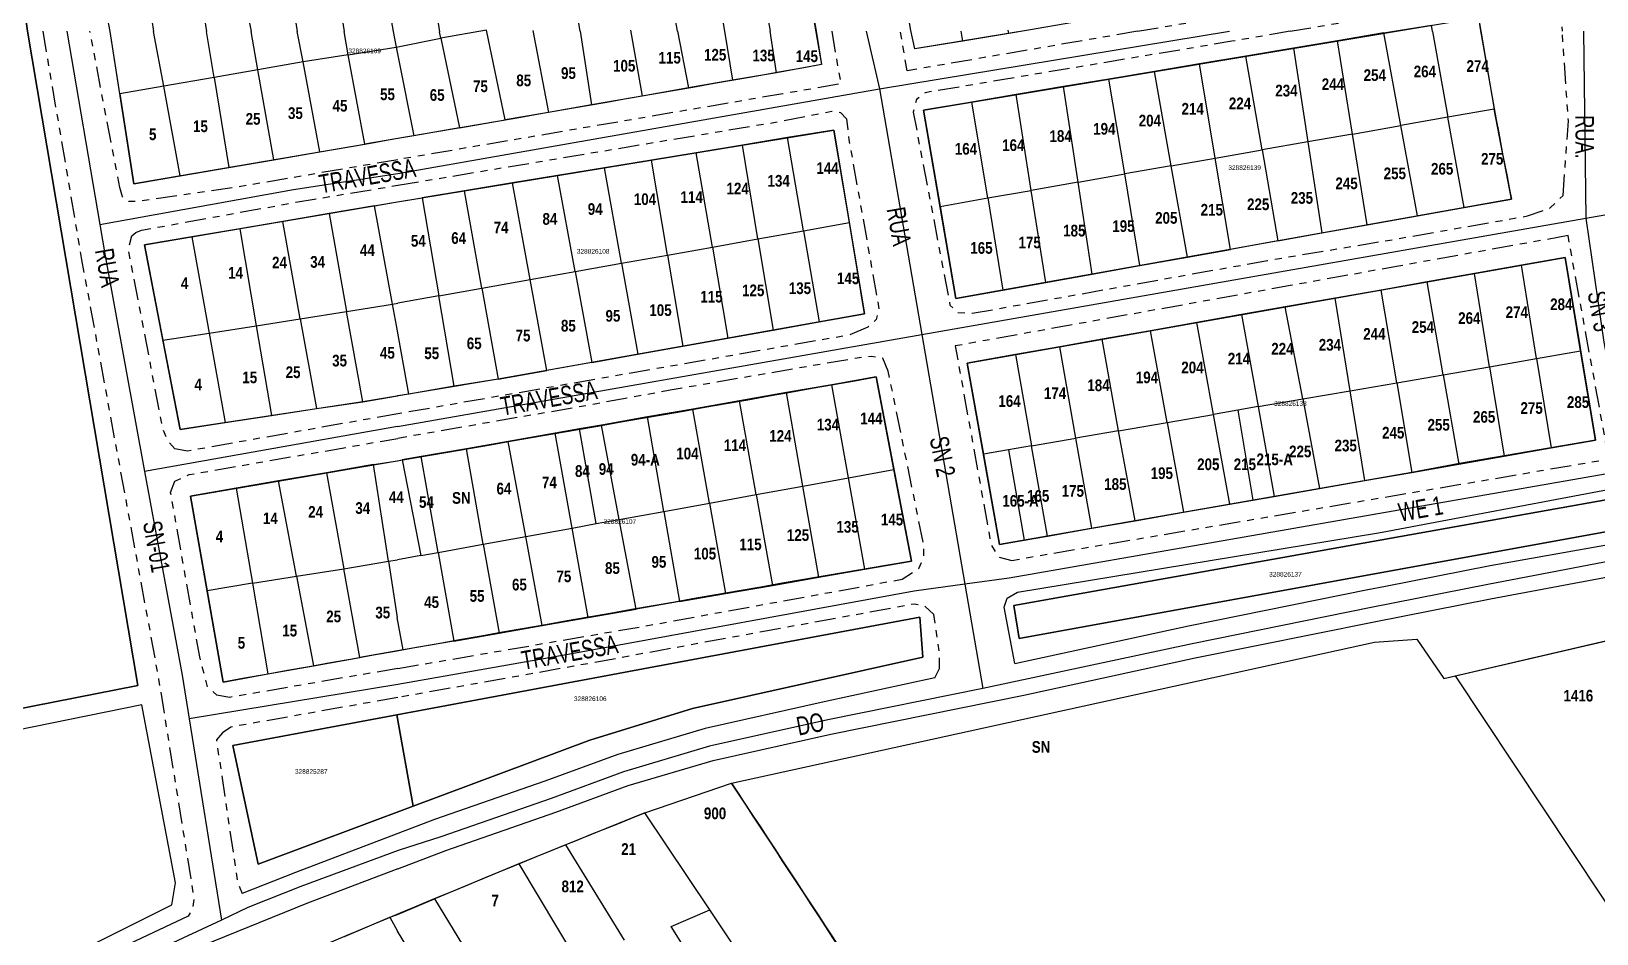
# Model space of a CAD drawing. Extents: x 205316 to 208372, y 4848714 to 4853250.
# Drawn here: x 205717.7 to 206053.4, y 4851222.2 to 4851415.7 of the extents above; entities that cross this region are included whole.
import ezdxf
from ezdxf.enums import TextEntityAlignment as Align

# ---------------------------------------------------------------- set-up
doc = ezdxf.new("R2010")
doc.units = 0
doc.header["$LTSCALE"] = 1.5
doc.header["$MEASUREMENT"] = 0
doc.linetypes.add('TRACO_25', pattern=[8, 3, -1, 1, -1, 1, -1])
for name, color, linetype in [('CD-MALHA-LOTES', 40, 'CONTINUOUS'), ('CD_TXT_QUADRA', 7, 'CONTINUOUS'), ('RU-QUADRAS', 6, 'CONTINUOUS'), ('SV-EIXO-ROD-ESTR', 7, 'CONTINUOUS'), ('SV-EIXO-RUA-N-PAV', 6, 'CONTINUOUS'), ('SV-EST-MUNIC-PAV', 20, 'CONTINUOUS'), ('SV-RUA-NAO-PAV-S-GUIA-C-GUIA', 7, 'CONTINUOUS'), ('SV-RUA-PAVIM-S-GUIA-C-GUIA', 7, 'CONTINUOUS'), ('SV-TXT-MUNIC-PAV', 20, 'CONTINUOUS'), ('SV-TXT-RUA-N-PAV-S-GUIA-C-GUIA', 7, 'CONTINUOUS'), ('Th_NmrPort', 7, 'CONTINUOUS')]:
    doc.layers.add(name, color=color, linetype=linetype)
doc.styles.add('3288-25-2D_TXT$0$ARIAL', font='arial.ttf')
doc.styles.add('ARIAL', font='arial.ttf')
doc.styles.add('ROMANS', font='arial.ttf', dxfattribs={"height": 0.2})
doc.styles.get("Standard").update_dxf_attribs({"font": 'swisscbo.ttf'})

msp = doc.modelspace()

# ---------------------------------------------------------------- linework, layer by layer
at = {"layer": 'CD-MALHA-LOTES', "linetype": 'Continuous'}
for p, q in [((205792.29, 4851432.58), (205795.31, 4851415.69)), ((205802.33, 4851434.33), (205805.26, 4851415.57)), ((205772.56, 4851429.19), (205774.77, 4851415.69)), ((205782.48, 4851430.9), (205784.8, 4851415.69)), ((205753.66, 4851425.96), (205755.29, 4851415.69)), ((205762.6, 4851427.5), (205764.88, 4851415.69)), ((205874.27, 4851426.48), (205876.16, 4851415.71)), ((205883.81, 4851428.19), (205886, 4851415.71)), ((205734.61, 4851415.69), (205733.39, 4851422.48)), ((205742.73, 4851424.08), (205743.97, 4851415.69)), ((205856.28, 4851415.71), (205854.97, 4851423.08)), ((205864.84, 4851424.82), (205866.39, 4851415.71)), ((205835.38, 4851415.71), (205834.77, 4851419.47)), ((206028, 4851418.66), (206028.5, 4851415.71)), ((205736.71, 4851402.29), (205734.61, 4851415.69)), ((205746.12, 4851403.93), (205743.97, 4851415.69)), ((205756.92, 4851405.81), (205755.29, 4851415.69)), ((205766.34, 4851407.45), (205764.88, 4851415.69)), ((205775.99, 4851409.13), (205774.77, 4851415.69)), ((205785.68, 4851410.68), (205784.8, 4851415.69)), ((205795.31, 4851415.69), (205795.96, 4851412.28)), ((205805.54, 4851414.26), (205805.26, 4851415.57)), ((205815.36, 4851415.95), (205805.54, 4851414.26)), ((205819.35, 4851396.7), (205815.36, 4851415.95)), ((205825.28, 4851415.91), (205828.6, 4851398.31)), ((205835.38, 4851415.71), (205837.85, 4851399.93)), ((205846.18, 4851415.97), (205848.72, 4851401.82)), ((205856.28, 4851415.71), (205858.64, 4851403.58)), ((205866.39, 4851415.71), (205868.08, 4851405.24)), ((205877.53, 4851406.83), (205876.16, 4851415.71)), ((205886, 4851415.71), (205887.19, 4851408.56)), ((205907.16, 4851411.93), (205906.34, 4851415.9)), ((205917.46, 4851413.61), (205917.09, 4851415.71)), ((205927.29, 4851415.23), (205917.46, 4851413.61)), ((205927.29, 4851415.23), (205927.15, 4851415.94)), ((205931.54, 4851415.92), (205927.29, 4851415.23)), ((206007.69, 4851415.37), (205997.76, 4851413.7)), ((206007.69, 4851415.37), (206009.46, 4851415.66)), ((206011.37, 4851395.5), (206007.69, 4851415.37)), ((206009.46, 4851415.66), (206017.93, 4851417.04)), ((206018.16, 4851415.68), (206017.93, 4851417.04)), ((206018.16, 4851415.68), (206021.47, 4851397.27)), ((206028.5, 4851415.71), (206031.41, 4851399.01)), ((205785.68, 4851410.68), (205795.96, 4851412.28)), ((205795.96, 4851412.28), (205805.54, 4851414.26)), ((205795.96, 4851412.28), (205796.36, 4851410.13)), ((205805.54, 4851414.26), (205809.54, 4851395.02)), ((205917.46, 4851413.61), (205907.16, 4851411.93)), ((205988.36, 4851412.12), (205978.15, 4851410.41)), ((205997.76, 4851413.7), (205988.36, 4851412.12)), ((205988.36, 4851412.12), (205991.45, 4851392.01)), ((206001.01, 4851393.68), (205997.76, 4851413.7)), ((205775.99, 4851409.13), (205766.34, 4851407.45)), ((205785.68, 4851410.68), (205775.99, 4851409.13)), ((205779.57, 4851389.83), (205775.99, 4851409.13)), ((205789.23, 4851391.48), (205785.68, 4851410.68)), ((205796.36, 4851410.13), (205799.77, 4851393.31)), ((205887.19, 4851408.56), (205877.53, 4851406.83)), ((205968.17, 4851408.73), (205958.53, 4851407.11)), ((205978.15, 4851410.41), (205968.17, 4851408.73)), ((205971.57, 4851388.52), (205968.17, 4851408.73)), ((205981.64, 4851390.29), (205978.15, 4851410.41)), ((205756.92, 4851405.81), (205746.12, 4851403.93)), ((205766.34, 4851407.45), (205756.92, 4851405.81)), ((205756.92, 4851405.81), (205760.11, 4851386.51)), ((205769.75, 4851388.15), (205766.34, 4851407.45)), ((205868.08, 4851405.24), (205858.64, 4851403.58)), ((205877.53, 4851406.83), (205868.08, 4851405.24)), ((205948.77, 4851405.47), (205939.06, 4851403.84)), ((205958.53, 4851407.11), (205948.77, 4851405.47)), ((205952.17, 4851385.12), (205948.77, 4851405.47)), ((205962.15, 4851386.87), (205958.53, 4851407.11)), ((205746.12, 4851403.93), (205736.71, 4851402.29)), ((205736.71, 4851402.29), (205739.73, 4851383.03)), ((205749.63, 4851384.72), (205746.12, 4851403.93)), ((205848.72, 4851401.82), (205837.85, 4851399.93)), ((205858.64, 4851403.58), (205848.72, 4851401.82)), ((205928.87, 4851402.13), (205919.4, 4851400.54)), ((205939.06, 4851403.84), (205928.87, 4851402.13)), ((205932.11, 4851381.6), (205928.87, 4851402.13)), ((205942.18, 4851383.37), (205939.06, 4851403.84)), ((205828.6, 4851398.31), (205819.35, 4851396.7)), ((205837.85, 4851399.93), (205828.6, 4851398.31)), ((205922.79, 4851379.97), (205919.4, 4851400.54)), ((206031.41, 4851399.01), (206021.47, 4851397.27)), ((205809.54, 4851395.02), (205799.77, 4851393.31)), ((205809.54, 4851395.02), (205819.35, 4851396.7)), ((206001.01, 4851393.68), (206011.37, 4851395.5)), ((206021.47, 4851397.27), (206011.37, 4851395.5)), ((206014.95, 4851376.14), (206011.37, 4851395.5)), ((206024.95, 4851377.94), (206021.47, 4851397.27)), ((205796.33, 4851392.71), (205789.23, 4851391.48)), ((205799.77, 4851393.31), (205796.33, 4851392.71)), ((205879.9, 4851392.9), (205870.23, 4851391.31)), ((205883.31, 4851372.95), (205879.9, 4851392.9)), ((205991.45, 4851392.01), (205981.64, 4851390.29)), ((206001.01, 4851393.68), (205991.45, 4851392.01)), ((205991.45, 4851392.01), (205994.45, 4851372.47)), ((206004.17, 4851374.21), (206001.01, 4851393.68)), ((205769.75, 4851388.15), (205779.57, 4851389.83)), ((205779.57, 4851389.83), (205789.23, 4851391.48)), ((205860.32, 4851389.68), (205850.72, 4851388.1)), ((205870.23, 4851391.31), (205860.32, 4851389.68)), ((205863.76, 4851369.45), (205860.32, 4851389.68)), ((205873.54, 4851371.2), (205870.23, 4851391.31)), ((205962.15, 4851386.87), (205971.57, 4851388.52)), ((205971.57, 4851388.52), (205981.64, 4851390.29)), ((205974.85, 4851368.95), (205971.57, 4851388.52)), ((205981.64, 4851390.29), (205985.02, 4851370.78)), ((205749.63, 4851384.72), (205760.11, 4851386.51)), ((205760.11, 4851386.51), (205769.75, 4851388.15)), ((205840.62, 4851386.44), (205830.56, 4851384.79)), ((205850.72, 4851388.1), (205840.62, 4851386.44)), ((205844.28, 4851365.96), (205840.62, 4851386.44)), ((205854.13, 4851367.73), (205850.72, 4851388.1)), ((205942.18, 4851383.37), (205952.17, 4851385.12)), ((205962.15, 4851386.87), (205952.17, 4851385.12)), ((205955.44, 4851365.47), (205952.17, 4851385.12)), ((205965.65, 4851367.3), (205962.15, 4851386.87)), ((205739.73, 4851383.03), (205749.63, 4851384.72)), ((205810.58, 4851381.51), (205801.54, 4851380.02)), ((205820.89, 4851383.2), (205810.58, 4851381.51)), ((205814.32, 4851360.6), (205810.58, 4851381.51)), ((205830.56, 4851384.79), (205820.89, 4851383.2)), ((205824.69, 4851362.45), (205820.89, 4851383.2)), ((205834.34, 4851364.18), (205830.56, 4851384.79)), ((205922.79, 4851379.97), (205932.11, 4851381.6)), ((205942.18, 4851383.37), (205932.11, 4851381.6)), ((205935.23, 4851361.85), (205932.11, 4851381.6)), ((205945.19, 4851363.63), (205942.18, 4851383.37)), ((205791.3, 4851378.31), (205781.61, 4851376.65)), ((205791.3, 4851378.31), (205796.27, 4851379.16)), ((205795.19, 4851357.19), (205791.3, 4851378.31)), ((205796.27, 4851379.16), (205801.54, 4851380.02)), ((205801.54, 4851380.02), (205805.14, 4851358.95)), ((205912.57, 4851378.17), (205922.79, 4851379.97)), ((205912.57, 4851378.17), (205915.96, 4851358.39)), ((205922.79, 4851379.97), (205926.04, 4851360.2)), ((205771.64, 4851374.95), (205762.44, 4851373.38)), ((205781.61, 4851376.65), (205771.64, 4851374.95)), ((205775.39, 4851354.06), (205771.64, 4851374.95)), ((205781.61, 4851376.65), (205785.33, 4851355.62)), ((206004.17, 4851374.21), (206014.95, 4851376.14)), ((206014.95, 4851376.14), (206024.95, 4851377.94)), ((205752.14, 4851371.62), (205741.99, 4851369.89)), ((205762.44, 4851373.38), (205752.14, 4851371.62)), ((205752.14, 4851371.62), (205755.87, 4851350.96)), ((205762.44, 4851373.38), (205765.92, 4851352.56)), ((205873.54, 4851371.2), (205883.31, 4851372.95)), ((205883.31, 4851372.95), (205893.14, 4851374.71)), ((205883.31, 4851372.95), (205886.66, 4851353.38)), ((205896.41, 4851355.11), (205893.14, 4851374.71)), ((205985.02, 4851370.78), (205994.45, 4851372.47)), ((205994.45, 4851372.47), (206004.17, 4851374.21)), ((205741.99, 4851369.89), (205745.94, 4851349.48)), ((205854.13, 4851367.73), (205863.76, 4851369.45)), ((205863.76, 4851369.45), (205873.54, 4851371.2)), ((205863.76, 4851369.45), (205867.09, 4851349.9)), ((205873.54, 4851371.2), (205876.78, 4851351.62)), ((205965.65, 4851367.3), (205974.85, 4851368.95)), ((205985.02, 4851370.78), (205974.85, 4851368.95)), ((205834.34, 4851364.18), (205844.28, 4851365.96)), ((205844.28, 4851365.96), (205854.13, 4851367.73)), ((205844.28, 4851365.96), (205847.76, 4851346.46)), ((205854.13, 4851367.73), (205857.41, 4851348.18)), ((205945.19, 4851363.63), (205955.44, 4851365.47)), ((205955.44, 4851365.47), (205965.65, 4851367.3)), ((206037.21, 4851365.54), (206027.17, 4851363.77)), ((206040.46, 4851345.52), (206037.21, 4851365.54)), ((205814.32, 4851360.6), (205824.69, 4851362.45)), ((205824.69, 4851362.45), (205834.34, 4851364.18)), ((205828.26, 4851342.99), (205824.69, 4851362.45)), ((205834.34, 4851364.18), (205837.9, 4851344.71)), ((205926.04, 4851360.2), (205935.23, 4851361.85)), ((205935.23, 4851361.85), (205945.19, 4851363.63)), ((206017, 4851361.97), (206007.12, 4851360.22)), ((206027.17, 4851363.77), (206017, 4851361.97)), ((206020.47, 4851342.06), (206017, 4851361.97)), ((206030.41, 4851343.78), (206027.17, 4851363.77)), ((205805.14, 4851358.95), (205796.31, 4851357.37)), ((205805.14, 4851358.95), (205814.32, 4851360.6)), ((205808.4, 4851339.64), (205805.14, 4851358.95)), ((205814.32, 4851360.6), (205817.8, 4851341.13)), ((205915.96, 4851358.39), (205926.04, 4851360.2)), ((205997.31, 4851358.49), (205986.6, 4851356.6)), ((206007.12, 4851360.22), (205997.31, 4851358.49)), ((206000.54, 4851338.62), (205997.31, 4851358.49)), ((206010.48, 4851340.34), (206007.12, 4851360.22)), ((205775.39, 4851354.06), (205785.33, 4851355.62)), ((205785.33, 4851355.62), (205795.19, 4851357.19)), ((205788.79, 4851336.28), (205785.33, 4851355.62)), ((205795.19, 4851357.19), (205796.31, 4851357.37)), ((205796.01, 4851352.58), (205795.19, 4851357.19)), ((205886.66, 4851353.38), (205896.41, 4851355.11)), ((205977.2, 4851354.94), (205967.64, 4851353.25)), ((205986.6, 4851356.6), (205977.2, 4851354.94)), ((205977.2, 4851354.94), (205980.76, 4851335.21)), ((205990.33, 4851336.86), (205986.6, 4851356.6)), ((205755.87, 4851350.96), (205765.92, 4851352.56)), ((205765.92, 4851352.56), (205775.39, 4851354.06)), ((205765.92, 4851352.56), (205769.22, 4851333.31)), ((205775.39, 4851354.06), (205778.91, 4851334.78)), ((205798.68, 4851337.91), (205796.01, 4851352.58)), ((205867.09, 4851349.9), (205876.78, 4851351.62)), ((205876.78, 4851351.62), (205886.66, 4851353.38)), ((205957.71, 4851351.49), (205947.31, 4851349.65)), ((205967.64, 4851353.25), (205957.71, 4851351.49)), ((205961.27, 4851331.84), (205957.71, 4851351.49)), ((205971.21, 4851333.56), (205967.64, 4851353.25)), ((205745.94, 4851349.48), (205755.87, 4851350.96)), ((205745.94, 4851349.48), (205749.64, 4851330.34)), ((205755.87, 4851350.96), (205759.27, 4851331.8)), ((205847.76, 4851346.46), (205857.41, 4851348.18)), ((205857.41, 4851348.18), (205867.09, 4851349.9)), ((205938.23, 4851348.05), (205928.78, 4851346.38)), ((205947.31, 4851349.65), (205938.23, 4851348.05)), ((205941.71, 4851328.46), (205938.23, 4851348.05)), ((205950.87, 4851330.04), (205947.31, 4851349.65)), ((205837.9, 4851344.71), (205828.26, 4851342.99)), ((205837.9, 4851344.71), (205847.76, 4851346.46)), ((205928.78, 4851346.38), (205918.42, 4851344.55)), ((205928.78, 4851346.38), (205932.2, 4851326.82)), ((206030.41, 4851343.78), (206040.46, 4851345.52)), ((206040.46, 4851345.52), (206049.91, 4851347.15)), ((206040.46, 4851345.52), (206043.58, 4851326.35)), ((205817.8, 4851341.13), (205828.26, 4851342.99)), ((205918.42, 4851344.55), (205921.88, 4851325.04)), ((206010.48, 4851340.34), (206020.47, 4851342.06)), ((206020.47, 4851342.06), (206030.41, 4851343.78)), ((206020.47, 4851342.06), (206023.81, 4851322.89)), ((206030.41, 4851343.78), (206033.52, 4851324.59)), ((205798.68, 4851337.91), (205796.27, 4851337.5)), ((205808.4, 4851339.64), (205798.68, 4851337.91)), ((205817.8, 4851341.13), (205808.4, 4851339.64)), ((205879.67, 4851338.22), (205869.58, 4851336.45)), ((205889.34, 4851339.91), (205879.67, 4851338.22)), ((205883.15, 4851318.19), (205879.67, 4851338.22)), ((205892.93, 4851319.97), (205889.34, 4851339.91)), ((205990.33, 4851336.86), (206000.54, 4851338.62)), ((206000.54, 4851338.62), (206010.48, 4851340.34)), ((206003.67, 4851319.36), (206000.54, 4851338.62)), ((206010.48, 4851340.34), (206013.73, 4851321.12)), ((205769.22, 4851333.31), (205778.91, 4851334.78)), ((205778.91, 4851334.78), (205788.79, 4851336.28)), ((205788.79, 4851336.28), (205796.27, 4851337.5)), ((205859.54, 4851334.69), (205849.86, 4851333)), ((205869.58, 4851336.45), (205859.54, 4851334.69)), ((205863.11, 4851314.54), (205859.54, 4851334.69)), ((205873.18, 4851316.37), (205869.58, 4851336.45)), ((205980.76, 4851335.21), (205976.4, 4851334.46)), ((205980.76, 4851335.21), (205990.33, 4851336.86)), ((205980.76, 4851335.21), (205984.24, 4851315.96)), ((205990.33, 4851336.86), (205993.96, 4851317.66)), ((205749.64, 4851330.34), (205759.27, 4851331.8)), ((205759.27, 4851331.8), (205769.22, 4851333.31)), ((205839.99, 4851331.27), (205835.25, 4851330.44)), ((205849.86, 4851333), (205839.99, 4851331.27)), ((205843.81, 4851311.02), (205839.99, 4851331.27)), ((205853.36, 4851312.76), (205849.86, 4851333)), ((205950.87, 4851330.04), (205961.27, 4851331.84)), ((205961.27, 4851331.84), (205971.21, 4851333.56)), ((205961.27, 4851331.84), (205964.77, 4851312.56)), ((205976.4, 4851334.46), (205971.21, 4851333.56)), ((205974.7, 4851314.29), (205971.21, 4851333.56)), ((205976.4, 4851334.46), (205979.64, 4851315.16)), ((205830.07, 4851329.53), (205819.95, 4851327.75)), ((205835.25, 4851330.44), (205830.07, 4851329.53)), ((205833.7, 4851309.18), (205830.07, 4851329.53)), ((205838.84, 4851310.12), (205835.25, 4851330.44)), ((205932.2, 4851326.82), (205941.71, 4851328.46)), ((205950.87, 4851330.04), (205941.71, 4851328.46)), ((205945.14, 4851309.12), (205941.71, 4851328.46)), ((205954.38, 4851310.74), (205950.87, 4851330.04)), ((205801.31, 4851324.49), (205797.26, 4851323.78)), ((205811.01, 4851326.19), (205801.31, 4851324.49)), ((205804.97, 4851303.94), (205801.31, 4851324.49)), ((205819.95, 4851327.75), (205811.01, 4851326.19)), ((205814.64, 4851305.71), (205811.01, 4851326.19)), ((205823.73, 4851307.36), (205819.95, 4851327.75)), ((205927.25, 4851325.96), (205921.88, 4851325.04)), ((205921.88, 4851325.04), (205925.31, 4851305.65)), ((205932.2, 4851326.82), (205927.25, 4851325.96)), ((205927.25, 4851325.96), (205930.63, 4851306.58)), ((205935.58, 4851307.45), (205932.2, 4851326.82)), ((206023.81, 4851322.89), (206033.52, 4851324.59)), ((206033.52, 4851324.59), (206043.58, 4851326.35)), ((205791.11, 4851322.8), (205781.01, 4851321.05)), ((205791.11, 4851322.8), (205796.27, 4851323.61)), ((205794.29, 4851302.04), (205791.11, 4851322.8)), ((205796.27, 4851323.61), (205797.26, 4851323.78)), ((205797.26, 4851323.78), (205801.28, 4851303.27)), ((205892.93, 4851319.97), (205902.68, 4851321.75)), ((205906.42, 4851302.1), (205902.68, 4851321.75)), ((206003.67, 4851319.36), (206013.73, 4851321.12)), ((206013.73, 4851321.12), (206023.81, 4851322.89)), ((205761.67, 4851317.71), (205751.85, 4851316.01)), ((205770.71, 4851319.27), (205761.67, 4851317.71)), ((205761.67, 4851317.71), (205765.19, 4851297.33)), ((205781.01, 4851321.05), (205770.71, 4851319.27)), ((205774.63, 4851298.85), (205770.71, 4851319.27)), ((205781.01, 4851321.05), (205784.71, 4851300.45)), ((205873.18, 4851316.37), (205883.15, 4851318.19)), ((205883.15, 4851318.19), (205892.93, 4851319.97)), ((205886.55, 4851298.62), (205883.15, 4851318.19)), ((205896.46, 4851300.36), (205892.93, 4851319.97)), ((205993.96, 4851317.66), (206003.67, 4851319.36)), ((205751.85, 4851316.01), (205755.42, 4851295.73)), ((205853.36, 4851312.76), (205863.11, 4851314.54)), ((205863.11, 4851314.54), (205873.18, 4851316.37)), ((205863.11, 4851314.54), (205866.55, 4851295.12)), ((205873.18, 4851316.37), (205876.66, 4851296.89)), ((205974.7, 4851314.29), (205979.64, 4851315.16)), ((205979.64, 4851315.16), (205984.24, 4851315.96)), ((205984.24, 4851315.96), (205993.96, 4851317.66)), ((205838.84, 4851310.12), (205843.81, 4851311.02)), ((205843.81, 4851311.02), (205853.36, 4851312.76)), ((205847.44, 4851291.78), (205843.81, 4851311.02)), ((205853.36, 4851312.76), (205856.71, 4851293.4)), ((205954.38, 4851310.74), (205964.77, 4851312.56)), ((205964.77, 4851312.56), (205974.7, 4851314.29)), ((205823.73, 4851307.36), (205833.7, 4851309.18)), ((205833.7, 4851309.18), (205838.84, 4851310.12)), ((205837.12, 4851289.97), (205833.7, 4851309.18)), ((205935.58, 4851307.45), (205945.14, 4851309.12)), ((205945.14, 4851309.12), (205954.38, 4851310.74)), ((205804.97, 4851303.94), (205814.64, 4851305.71)), ((205814.64, 4851305.71), (205823.73, 4851307.36)), ((205814.64, 4851305.71), (205818.03, 4851286.63)), ((205827.27, 4851288.25), (205823.73, 4851307.36)), ((205925.31, 4851305.65), (205930.63, 4851306.58)), ((205930.63, 4851306.58), (205935.58, 4851307.45)), ((205784.71, 4851300.45), (205794.29, 4851302.04)), ((205794.29, 4851302.04), (205796.27, 4851302.36)), ((205794.29, 4851302.04), (205796.18, 4851289.96)), ((205801.28, 4851303.27), (205796.27, 4851302.36)), ((205801.28, 4851303.27), (205804.97, 4851303.94)), ((205804.97, 4851303.94), (205808.35, 4851284.94)), ((205896.46, 4851300.36), (205906.42, 4851302.1)), ((205765.19, 4851297.33), (205774.63, 4851298.85)), ((205774.63, 4851298.85), (205784.71, 4851300.45)), ((205774.63, 4851298.85), (205778.22, 4851279.6)), ((205788.18, 4851281.38), (205784.71, 4851300.45)), ((205876.66, 4851296.89), (205886.55, 4851298.62)), ((205886.55, 4851298.62), (205896.46, 4851300.36)), ((205765.19, 4851297.33), (205755.42, 4851295.73)), ((205755.42, 4851295.73), (205758.87, 4851276.13)), ((205765.19, 4851297.33), (205768.42, 4851277.9)), ((205856.71, 4851293.4), (205866.55, 4851295.12)), ((205866.55, 4851295.12), (205876.66, 4851296.89)), ((205837.12, 4851289.97), (205847.44, 4851291.78)), ((205856.71, 4851293.4), (205847.44, 4851291.78)), ((205797.43, 4851283.03), (205796.18, 4851289.96)), ((205818.03, 4851286.63), (205827.27, 4851288.25)), ((205827.27, 4851288.25), (205837.12, 4851289.97)), ((205808.35, 4851284.94), (205797.43, 4851283.03)), ((205808.35, 4851284.94), (205818.03, 4851286.63)), ((205867.86, 4851254.49), (206005.7, 4851284.69)), ((206005.7, 4851284.69), (206014.78, 4851285.34)), ((206014.78, 4851285.34), (206020.62, 4851276.91)), ((206023.09, 4851277.49), (206061.43, 4851286.41)), ((205778.22, 4851279.6), (205788.18, 4851281.38)), ((205797.43, 4851283.03), (205788.18, 4851281.38)), ((205758.87, 4851276.13), (205768.42, 4851277.9)), ((205768.42, 4851277.9), (205778.22, 4851279.6)), ((206020.62, 4851276.91), (206023.09, 4851277.49)), ((206432.23, 4850660.85), (206023.09, 4851277.49)), ((205849.3, 4851248.1), (205867.86, 4851254.49)), ((205867.86, 4851254.49), (205910.12, 4851189.99)), ((205849.3, 4851248.1), (205832.35, 4851241.23)), ((205863.23, 4851227.33), (205849.3, 4851248.1)), ((205832.35, 4851241.23), (205822.28, 4851237.13)), ((205844.94, 4851220.77), (205832.35, 4851241.23)), ((205822.28, 4851237.13), (205804.72, 4851229.9)), ((205822.28, 4851237.13), (205834.71, 4851216.39)), ((205796.28, 4851226.33), (205804.15, 4851229.66)), ((205804.72, 4851229.9), (205804.15, 4851229.66)), ((205804.15, 4851229.66), (205817, 4851208.71)), ((205874.1, 4851211.05), (205863.23, 4851227.33)), ((205784.91, 4851221.61), (205794.59, 4851225.71)), ((205794.59, 4851225.71), (205796.28, 4851226.33)), ((205794.59, 4851225.71), (205796.27, 4851222.73)), ((205807.36, 4851204.64), (205796.27, 4851222.73))]:
    msp.add_line(p, q, dxfattribs=at)
at = {"layer": 'CD-MALHA-LOTES'}
for points in [[(205711, 4851460.14), (205701.34, 4851459.29), (205694.79, 4851415.71), (205673.35, 4851262.21), (205740.58, 4851275.42), (205716.94, 4851415.71)], [(206055.78, 4851315.32), (205928.38, 4851292.54), (205929.54, 4851285.49), (206056.01, 4851308.51)]]:
    msp.add_lwpolyline(points, close=True, dxfattribs=at)
at = {"layer": 'CD-MALHA-LOTES', "linetype": 'Continuous', "flags": 128}
for points in [[(205919.4, 4851400.54), (205909.03, 4851398.8), (205912.57, 4851378.17)], [(206024.95, 4851377.94), (206035.09, 4851379.73), (206031.41, 4851399.01)], [(205893.14, 4851374.71), (205889.83, 4851394.53), (205879.9, 4851392.9)], [(206049.91, 4851347.15), (206046.59, 4851367.2), (206037.21, 4851365.54)], [(206043.58, 4851326.35), (206053.08, 4851328.01), (206049.91, 4851347.15)], [(205902.68, 4851321.75), (205898.9, 4851341.59), (205889.34, 4851339.91)], [(205865.13, 4851207.4), (205854.94, 4851223.72), (205863.23, 4851227.33)]]:
    msp.add_lwpolyline(points, dxfattribs=at)
at = {"layer": 'CD-MALHA-LOTES'}
for points in [[(205799.63, 4851249.54), (205837.49, 4851263.72), (205859.48, 4851270.45), (205908.86, 4851281.46), (205908.27, 4851290.05), (205796.09, 4851269.12)], [(205796.09, 4851269.12), (205760.93, 4851262.56), (205766.37, 4851237.08), (205799.63, 4851249.54)], [(205796.09, 4851269.12), (205799.63, 4851249.54)]]:
    msp.add_lwpolyline(points, dxfattribs=at)
msp.add_lwpolyline([(205741.42, 4851271.25), (205672.26, 4851257.17), (205665.12, 4851197.93, 0.289877), (205670.51, 4851189.77), (205747.89, 4851228.4), (205748.67, 4851233.06)], format="xyb", close=True, dxfattribs=at)
at = {"layer": 'RU-QUADRAS', "linetype": 'Continuous'}
for points in [[(205900.13, 4851451.2), (205989.03, 4851466.84, 0.010108), (205995.99, 4851427.17), (205931.54, 4851415.92), (205907.16, 4851411.93), (205906.34, 4851415.9)], [(205733.39, 4851422.48, 0.00305), (205880.3, 4851448.19), (205887.19, 4851408.56, -0.001867), (205739.73, 4851383.03), (205734.61, 4851415.69)], [(205909.03, 4851398.8), (206028, 4851418.66, 0.008389), (206035.09, 4851379.73), (205915.96, 4851358.39)], [(205751.85, 4851316.01, 0.001999), (205898.9, 4851341.59), (205906.42, 4851302.1, 0.002037), (205758.87, 4851276.13)], [(205670.51, 4851189.77), (205747.89, 4851228.4), (205748.67, 4851233.06), (205741.42, 4851271.25), (205672.26, 4851257.17), (205665.12, 4851197.93, 0.142015), (205666.63, 4851193.07, 0.142538)], [(205746.6, 4851205.28), (205750.2, 4851206.75), (205749.64, 4851208.22), (205755.87, 4851211.02), (205756.62, 4851209.57, -0.006739), (205849.3, 4851248.1), (205867.86, 4851254.49, -0.001284), (205966.51, 4851103.44), (205861.78, 4851035.96), (205796.3, 4851135.39), (205782.56, 4851157.39, -0.009764), (205807.38, 4851168.78), (205879.51, 4851203.05), (205874.1, 4851211.05), (205807.28, 4851183.83), (205772.93, 4851168.87)]]:
    msp.add_lwpolyline(points, format="xyb", close=True, dxfattribs=at)
for points in [[(205673.35, 4851262.21), (205694.79, 4851415.71), (205701.34, 4851459.29), (205711, 4851460.14), (205716.94, 4851415.71), (205740.58, 4851275.42)], [(205741.99, 4851369.89), (205796.27, 4851379.16), (205889.83, 4851394.53), (205896.41, 4851355.11), (205817.8, 4851341.13), (205788.79, 4851336.28), (205749.64, 4851330.34)], [(205918.42, 4851344.55), (206046.59, 4851367.2), (206053.08, 4851328.01), (206023.96, 4851323.04), (206013.73, 4851321.12), (205925.31, 4851305.65)], [(205928.38, 4851292.54), (206055.78, 4851315.32), (206056.01, 4851308.51), (205929.54, 4851285.49)], [(205796.09, 4851269.12), (205908.27, 4851290.05), (205908.86, 4851281.46), (205859.48, 4851270.45), (205837.49, 4851263.72), (205799.63, 4851249.54)], [(205760.93, 4851262.56), (205796.09, 4851269.12), (205799.63, 4851249.54), (205766.37, 4851237.08)]]:
    msp.add_lwpolyline(points, close=True, dxfattribs=at)
msp.add_lwpolyline([(205967.03, 4851102.65, 0.001262), (205867.86, 4851254.49), (206005.7, 4851284.69), (206014.78, 4851285.34), (206020.62, 4851276.91), (206149.05, 4851306.83), (206292.82, 4851343.6), (206354.16, 4851358.04), (206351.7, 4851364.59), (206368.02, 4851368.52), (206385.62, 4851327.28), (206397.73, 4851298.03), (206416.99, 4851252.86), (206422.71, 4851233.47), (206420.01, 4851232.75, -0.002101), (206484.28, 4850991.31)], format="xyb", dxfattribs=at)
at = {"layer": 'SV-EIXO-ROD-ESTR', "flags": 128}
for points in [[(206364.06, 4851377.31), (206301.43, 4851361.63), (206248.45, 4851347.91), (206238.65, 4851345.8), (206222.72, 4851343.05), (206198.84, 4851336.45), (206167.76, 4851327.43), (206143.75, 4851320.7), (206097.11, 4851310.05), (206063.27, 4851303.44), (206030.01, 4851297.07), (206005.02, 4851292.12), (205966.63, 4851284.37), (205921.75, 4851274.77), (205888.54, 4851268.04), (205863.17, 4851262.37), (205844.71, 4851256.9), (205829.17, 4851251.19), (205805.56, 4851242.97), (205796.38, 4851240.01)], [(205796.38, 4851240.01), (205775.55, 4851232.27), (205764.19, 4851227.77), (205758.48, 4851225.11), (205733.61, 4851213.49)]]:
    msp.add_lwpolyline(points, dxfattribs=at)
at = {"layer": 'SV-EIXO-RUA-N-PAV', "flags": 128}
for points in [[(205725.35, 4851415.71), (205732.41, 4851374.26), (205733.54, 4851367.58), (205742.03, 4851321.33), (205750.06, 4851277.63), (205751.56, 4851268.24), (205758.48, 4851225.11)], [(205796.32, 4851385.22), (205899.6, 4851403.38), (205974.65, 4851415.71)], [(205896.75, 4851415.71), (205899.6, 4851403.38), (205908.67, 4851350.71), (205917.91, 4851297.12), (205921.75, 4851274.77)], [(206050.5, 4851415.71), (206051.06, 4851375.67), (206054.87, 4851349.01), (206060.08, 4851321.62), (206063.27, 4851303.44)], [(205796.28, 4851330.99), (205908.67, 4851350.71), (206051.06, 4851375.67), (206213.1, 4851404.09)], [(205732.41, 4851374.26), (205773.97, 4851381.77), (205796.32, 4851385.22)], [(205796.28, 4851330.99), (205742.03, 4851321.33)], [(206060.08, 4851321.62), (205927.41, 4851298.43), (205917.91, 4851297.12), (205907, 4851295.61), (205833.6, 4851282.2), (205796.29, 4851275.61)], [(205796.29, 4851275.61), (205751.56, 4851268.24)]]:
    msp.add_lwpolyline(points, dxfattribs=at)
at = {"layer": 'SV-EST-MUNIC-PAV', "flags": 128}
for points in [[(205796.3, 4851236.11), (205806.63, 4851240.03), (205830.23, 4851248.25), (205845.69, 4851253.94), (205863.96, 4851259.34), (205889.19, 4851264.99), (205930.51, 4851273.36), (205967.27, 4851281.31), (206005.63, 4851289.06), (206030.6, 4851294.01), (206068.42, 4851301.07), (206091.92, 4851305.54), (206094.27, 4851305.68), (206096.57, 4851304.11)], [(205928.62, 4851280.12), (205965.82, 4851288.23), (206004.26, 4851295.98), (206008.1, 4851296.72), (206030.53, 4851301.16), (206058.33, 4851306.07)], [(205911.46, 4851277.06), (205887.71, 4851271.9), (205862.18, 4851266.18), (205843.47, 4851260.64), (205827.85, 4851254.9), (205804.21, 4851246.67), (205796.3, 4851243.66)], [(205796.29, 4851243.66), (205774.36, 4851235.33), (205762.98, 4851230.82)], [(205796.29, 4851236.11), (205776.95, 4851228.76), (205754.25, 4851219.48), (205737.14, 4851211.4)], [(205751.4, 4851225.94), (205717.58, 4851209.97), (205683.18, 4851192.61), (205671.31, 4851186.47)]]:
    msp.add_lwpolyline(points, dxfattribs=at)
at = {"layer": 'SV-RUA-NAO-PAV-S-GUIA-C-GUIA', "linetype": 'TRACO_25', "flags": 128}
for points in [[(205954.9, 4851415.71), (206009.62, 4851425.1), (206012.5, 4851425.93), (206015.41, 4851426.78), (206021.03, 4851428.72), (206027.52, 4851433.27), (206031.38, 4851437.09), (206032.81, 4851438.79)], [(205987.64, 4851415.71), (206010.16, 4851419.58), (206012.3, 4851420.07), (206019.14, 4851421.64), (206022.38, 4851423.05), (206026.93, 4851426.4), (206032.15, 4851431.15), (206035.47, 4851432.67)], [(206035.47, 4851432.67), (206038.98, 4851433.2), (206043.49, 4851432.11), (206045.04, 4851429.01), (206045.96, 4851415.71)], [(205720.19, 4851415.71), (205728.53, 4851366.7), (205745.04, 4851276.76), (205752.59, 4851229.71), (205752.34, 4851227.61), (205751.4, 4851225.94)], [(205796.3, 4851388.18), (205762.25, 4851382.35), (205740.37, 4851379.19), (205738.64, 4851379.19), (205737.28, 4851380.18), (205736.72, 4851382.22), (205730.29, 4851415.71)], [(205889.39, 4851415.71), (205890.81, 4851407.06), (205891.34, 4851404.45), (205878.86, 4851402.3), (205796.3, 4851388.18)], [(205954.9, 4851415.71), (205905.54, 4851407.24), (205904.07, 4851415.71)], [(205987.64, 4851415.71), (205975.13, 4851413.56), (205909.35, 4851402.54), (205907.49, 4851401.05), (205906.82, 4851398.4), (205914.7, 4851356.97), (205916.23, 4851355.45), (205919.48, 4851355.23), (205982.81, 4851366.56), (206010.64, 4851371.21), (206038.56, 4851376.1), (206043.42, 4851377.85), (206046.17, 4851380.53)], [(206046.17, 4851380.53), (206047.29, 4851396.53), (206045.96, 4851415.71)], [(205796.3, 4851382.69), (205878.87, 4851396.49), (205889.4, 4851398.55), (205891.25, 4851398.29), (205892.49, 4851396.97), (205893.05, 4851392.4), (205899.47, 4851356.15), (205898.9, 4851353.9), (205897.09, 4851352.26), (205892.97, 4851350.54), (205798.57, 4851334.06), (205796.3, 4851333.66)], [(205739.26, 4851371.82), (205740.14, 4851372.59), (205741.36, 4851373.06), (205774.44, 4851379.04), (205796.3, 4851382.69)], [(205751.26, 4851325.68), (205748.54, 4851326.18), (205747.11, 4851327.72), (205745.97, 4851330.3), (205738.56, 4851369.02), (205739.26, 4851371.82)], [(205796.3, 4851279.05), (205848.67, 4851288.05), (205904.42, 4851298.2), (205907.99, 4851300.48), (205909.11, 4851302.87), (205909.04, 4851305.78), (205901.47, 4851342.85), (205900.29, 4851345.61), (205897.79, 4851345.99), (205894.18, 4851345.52), (205854.73, 4851338.74), (205838.97, 4851335.82), (205796.3, 4851328.41)], [(205796.3, 4851333.66), (205751.26, 4851325.68)], [(205796.3, 4851279.05), (205760.23, 4851272.86), (205757.51, 4851273.35), (205755.53, 4851275.08), (205753.84, 4851281.55), (205747.61, 4851316.8), (205748.54, 4851319.25), (205751.55, 4851320.63), (205796.3, 4851328.41)], [(205911.46, 4851277.06), (205912.45, 4851279.04), (205912.45, 4851282.26), (205911.22, 4851290.67), (205909.25, 4851292.49), (205907.03, 4851292.87), (205834.08, 4851279.54), (205796.3, 4851272.83)], [(205796.3, 4851272.83), (205760.52, 4851266.48)], [(205760.52, 4851266.48), (205758.7, 4851265.25), (205757.41, 4851263.79), (205761.99, 4851233.05), (205762.98, 4851230.82)]]:
    msp.add_lwpolyline(points, dxfattribs=at)
msp.add_lwpolyline([(206047.21, 4851371.89), (206010.44, 4851365.27), (205988.08, 4851361.25), (205915.83, 4851348.24), (205923.5, 4851305.61), (205925.18, 4851302.94), (205927.93, 4851302.21), (205931.89, 4851302.93), (206008.76, 4851315.95), (206023.38, 4851318.43), (206055.97, 4851323.97)], close=True, dxfattribs=at)
at = {"layer": 'SV-RUA-PAVIM-S-GUIA-C-GUIA', "flags": 128}
msp.add_lwpolyline([(205928.62, 4851280.12), (205926.35, 4851292.18), (205926.99, 4851294.13), (205929.16, 4851295.43), (206006.58, 4851308.15), (206008.5, 4851308.51), (206056.17, 4851317.5), (206056.81, 4851315.99), (206058.27, 4851306.06)], dxfattribs=at)

# ---------------------------------------------------------------- texts
at = {"layer": 'CD_TXT_QUADRA', "color": 7, "linetype": 'Continuous', "style": 'ROMANS'}
for s, p in [('328826109', (205789.21, 4851411.51)), ('328826139', (205977.88, 4851386.47)), ('328826108', (205838.2, 4851368.52)), ('328826138', (205987.69, 4851335.87)), ('328826107', (205843.92, 4851310.57)), ('328826137', (205986.63, 4851299.26)), ('328826106', (205837.58, 4851272.57)), ('328825287', (205777.76, 4851256.97))]:
    msp.add_text(s, height=1, dxfattribs=at).set_placement(p, align=Align.MIDDLE)
at = {"layer": 'SV-TXT-MUNIC-PAV', "style": 'ARIAL', "width": 0.7}
msp.add_text('DO', height=4, rotation=11, dxfattribs=at).set_placement((205882.25, 4851264.64))
at = {"layer": 'SV-TXT-RUA-N-PAV-S-GUIA-C-GUIA', "width": 0.7}
for s, rotation, style, p in [('RUA.', 270, 'ARIAL', (206048.8, 4851397.71)), ('TRAVESSA', 10, 'ARIAL', (205779.85, 4851380.92)), ('RUA', 280, 'ARIAL', (205901.09, 4851377.6)), ('RUA                                               SN-01', 280, '3288-25-2D_TXT$0$ARIAL', (205731.35, 4851368.74)), ('SN 3', 280, 'ARIAL', (206051.38, 4851359.61)), ('TRAVESSA', 10, 'ARIAL', (205818.76, 4851333.26)), ('SN 2', 281, 'ARIAL', (205910.33, 4851328.4)), ('WE 1', 10, 'ARIAL', (206011.26, 4851310.52)), ('TRAVESSA', 10, 'ARIAL', (205823.23, 4851278.76))]:
    msp.add_text(s, height=4, rotation=rotation, dxfattribs=dict(at, style=style)).set_placement(p)
at = {"layer": 'Th_NmrPort', "color": 1}
for s, p in [('125', (205861.97, 4851410.68)), ('135', (205872.35, 4851410.52)), ('105', (205842.47, 4851408.32)), ('115', (205852.22, 4851410.05)), ('145', (205881.62, 4851410.36)), ('264', (206014.13, 4851407.09)), ('274', (206025.45, 4851408.26)), ('75', (205812.44, 4851403.92)), ('85', (205821.72, 4851405.18)), ('95', (205831.31, 4851406.75)), ('244', (205994.41, 4851404.36)), ('254', (206003.39, 4851406.31)), ('55', (205792.51, 4851402.2)), ('65', (205803.16, 4851402.04)), ('234', (205984.45, 4851402.99)), ('35', (205772.77, 4851398.16)), ('45', (205782.33, 4851399.75)), ('214', (205964.35, 4851399.09)), ('224', (205974.5, 4851400.26)), ('15', (205752.41, 4851395.34)), ('25', (205763.69, 4851396.93)), ('194', (205945.41, 4851394.8)), ('204', (205955.17, 4851396.56)), ('5', (205742.97, 4851393.62)), ('164', (205915.74, 4851390.51)), ('164', (205925.89, 4851391.29)), ('184', (205936.04, 4851393.24)), ('275', (206028.57, 4851388.36)), ('134', (205875.59, 4851383.65)), ('144', (205886.07, 4851386.38)), ('255', (206007.69, 4851385.24)), ('265', (206017.84, 4851386.22)), ('124', (205866.79, 4851381.99)), ('245', (205997.34, 4851383.1)), ('94', (205837.05, 4851377.59)), ('104', (205846.92, 4851379.71)), ('114', (205856.93, 4851380.17)), ('215', (205968.45, 4851377.44)), ('225', (205978.4, 4851378.61)), ('235', (205987.77, 4851379.98)), ('74', (205816.87, 4851373.65)), ('84', (205827.34, 4851375.47)), ('195', (205949.51, 4851373.93)), ('205', (205958.69, 4851375.69)), ('54', (205799.12, 4851370.77)), ('64', (205807.77, 4851371.37)), ('175', (205929.4, 4851370.42)), ('185', (205938.97, 4851372.96)), ('44', (205788.2, 4851368.75)), ('165', (205919.06, 4851369.25)), ('14', (205759.94, 4851363.91)), ('24', (205769.36, 4851366.12)), ('34', (205777.53, 4851366.26)), ('4', (205749.82, 4851361.69)), ('125', (205870.13, 4851360.15)), ('135', (205880.15, 4851360.61)), ('145', (205890.47, 4851362.73)), ('115', (205861.18, 4851358.79)), ('284', (206043.38, 4851357.16)), ('95', (205840.85, 4851354.69)), ('105', (205850.25, 4851355.91)), ('264', (206023.66, 4851354.2)), ('274', (206033.84, 4851355.47)), ('75', (205821.57, 4851350.45)), ('85', (205831.29, 4851352.57)), ('244', (206003.31, 4851350.81)), ('254', (206013.7, 4851352.29)), ('45', (205792.49, 4851346.75)), ('55', (205802, 4851346.66)), ('65', (205811.1, 4851348.78)), ('224', (205983.59, 4851347.63)), ('234', (205993.77, 4851348.48)), ('35', (205782.24, 4851345.09)), ('204', (205964.3, 4851343.61)), ('214', (205974.27, 4851345.51)), ('4', (205752.73, 4851339.96)), ('15', (205762.98, 4851341.49)), ('25', (205772.27, 4851342.59)), ('194', (205954.55, 4851341.49)), ('174', (205934.84, 4851338.1)), ('184', (205944.16, 4851339.79)), ('164', (205925.08, 4851336.41)), ('275', (206037.02, 4851334.92)), ('285', (206046.98, 4851336.19)), ('134', (205886.15, 4851331.36)), ('144', (205895.46, 4851332.69)), ('255', (206017.09, 4851331.32)), ('265', (206026.84, 4851333.02)), ('114', (205866.21, 4851326.93)), ('124', (205875.96, 4851328.92)), ('235', (205997.16, 4851326.87)), ('245', (206007.34, 4851329.63)), ('94-A', (205846.28, 4851323.83)), ('104', (205856.02, 4851325.16)), ('215-A', (205980.42, 4851323.91)), ('225', (205987.41, 4851325.6)), ('84', (205834.31, 4851321.4)), ('94', (205839.41, 4851321.84)), ('195', (205957.73, 4851320.94)), ('205', (205967.7, 4851322.85)), ('215', (205975.54, 4851322.85)), ('64', (205817.48, 4851317.63)), ('74', (205827.22, 4851318.96)), ('175', (205938.65, 4851317.13)), ('185', (205947.77, 4851318.61)), ('34', (205787.21, 4851313.47)), ('44', (205794.41, 4851315.83)), ('54', (205800.86, 4851314.76)), ('SN', (205807.95, 4851315.64)), ('165-A', (205925.93, 4851315.01)), ('165', (205931.23, 4851316.07)), ('14', (205767.4, 4851311.26)), ('24', (205777.1, 4851312.64)), ('145', (205899.89, 4851310.99)), ('4', (205757.29, 4851307.38)), ('125', (205879.73, 4851307.67)), ('135', (205890.36, 4851309.44)), ('105', (205859.79, 4851303.69)), ('115', (205869.54, 4851305.68)), ('85', (205840.74, 4851300.59)), ('95', (205850.71, 4851301.92)), ('65', (205820.8, 4851297.05)), ('75', (205830.33, 4851298.82)), ('45', (205801.97, 4851293.28)), ('55', (205811.72, 4851294.61)), ('25', (205780.97, 4851290.22)), ('35', (205791.5, 4851291.05)), ('15', (205771.55, 4851287.18)), ('5', (205762, 4851284.55)), ('1416', (206046.25, 4851273.23)), ('SN', (205932.24, 4851262.23)), ('900', (205861.95, 4851247.99)), ('21', (205844.21, 4851240.33)), ('7', (205816.4, 4851229.31)), ('812', (205831.42, 4851232.32))]:
    msp.add_text(s, height=2.5, dxfattribs=at).set_placement(p, align=Align.MIDDLE_LEFT)

doc.saveas('drawing.dxf')
